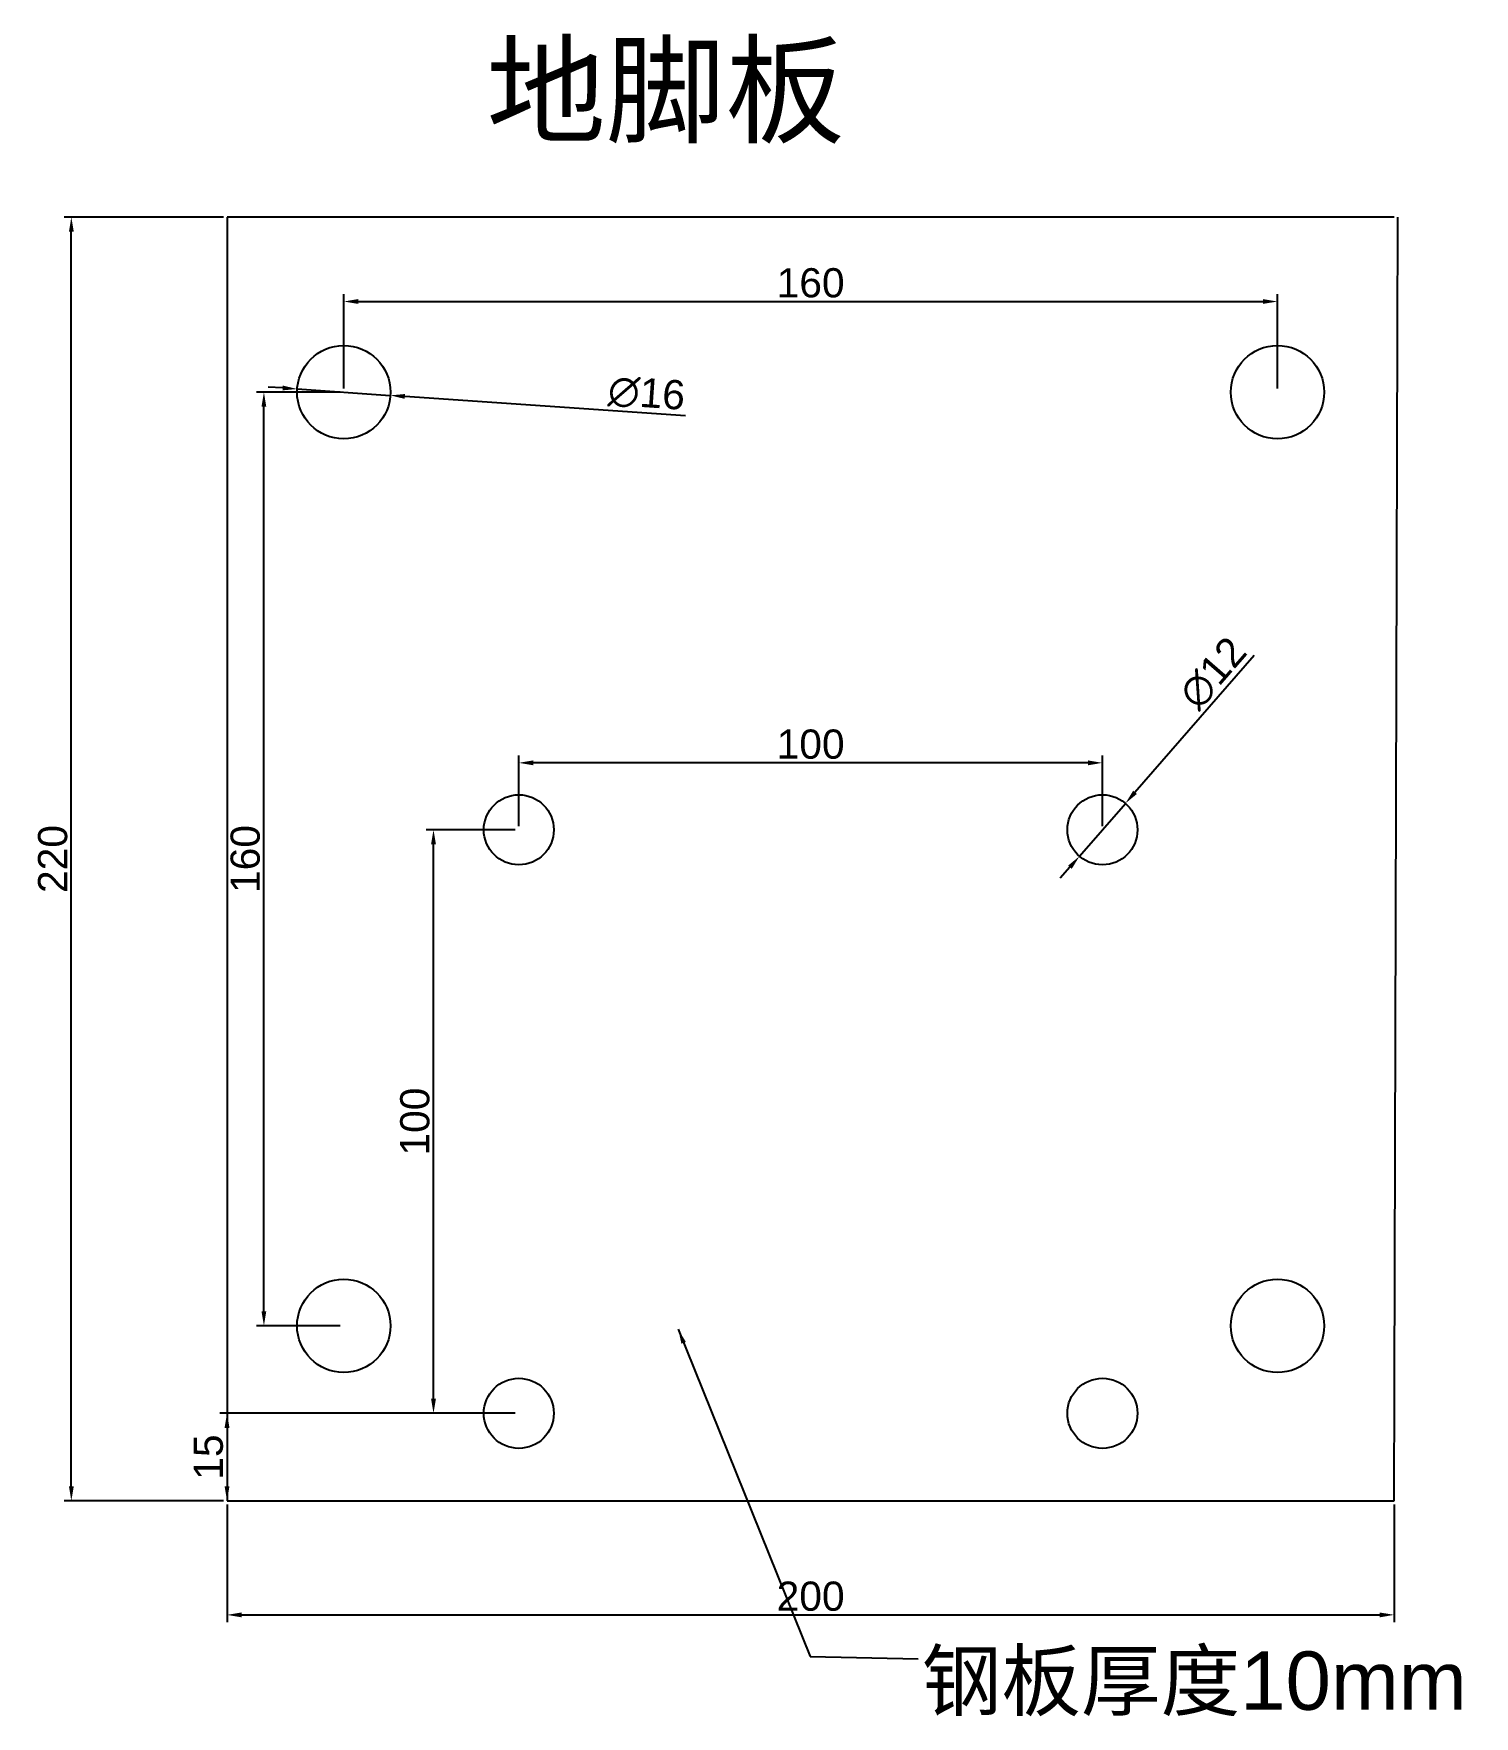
# Model space of a CAD drawing. Header units: millimetres. Extents: x -33 to 214, y -37 to 251.
import ezdxf

# ---------------------------------------------------------------- set-up
doc = ezdxf.new("R2010")
doc.units = ezdxf.units.MM
doc.styles.get("Standard").update_dxf_attribs({"font": 'arial.ttf'})
doc.dimstyles.new('ISO-25', dxfattribs={"dimtxt": 2.5, "dimasz": 2.5, "dimexe": 1.25, "dimexo": 0.625, "dimtad": 1, "dimtxsty": 'Standard', "dimcen": 2.5, "dimadec": 0, "dimazin": 0, "dimtfac": 1, "dimtmove": 0, "dimatfit": 3, "dimfxl": 1, "dimarcsym": 0})

# ---------------------------------------------------------------- blocks, each defined once
blk = doc.blocks.new('*D1')
at = {"color": 0, "lineweight": -2, "transparency": 16777216}
for p, q in [((-0.63, 220), (-27.93, 220)), ((-26.68, 2.5), (-26.68, 217.5)), ((-0.63, 0), (-27.93, 0))]:
    blk.add_line(p, q, dxfattribs=at)
at = {"color": 0, "transparency": 16777216}
for points in [[(-27.09, 217.5), (-26.26, 217.5), (-26.68, 220)], [(-27.09, 2.5), (-26.26, 2.5), (-26.68, 0)]]:
    blk.add_solid(points, dxfattribs=at)
at = {"layer": 'Defpoints', "color": 0, "transparency": 16777216}
for p in [(-26.68, 220), (0, 220), (0, 0)]:
    blk.add_point(p, dxfattribs=at)
at = {"color": 0, "transparency": 16777216, "insert": (-29.85, 110), "char_height": 5, "attachment_point": 5, "rotation": 90}
blk.add_mtext('220', dxfattribs=at)
blk = doc.blocks.new('*D2')
at = {"color": 0, "lineweight": -2, "transparency": 16777216}
for p, q in [((0, -0.62), (0, -20.79)), ((200, -0.62), (200, -20.79)), ((2.5, -19.54), (197.5, -19.54))]:
    blk.add_line(p, q, dxfattribs=at)
at = {"color": 0, "transparency": 16777216}
for points in [[(2.5, -19.13), (2.5, -19.96), (0, -19.54)], [(197.5, -19.13), (197.5, -19.96), (200, -19.54)]]:
    blk.add_solid(points, dxfattribs=at)
at = {"layer": 'Defpoints', "color": 0, "transparency": 16777216}
for p in [(0, 0), (200, 0), (200, -19.54)]:
    blk.add_point(p, dxfattribs=at)
at = {"color": 0, "transparency": 16777216, "insert": (100, -16.37), "char_height": 5, "attachment_point": 5}
blk.add_mtext('200', dxfattribs=at)
blk = doc.blocks.new('*D9')
at = {"color": 0, "lineweight": -2, "transparency": 16777216}
for p, q in [((20, 190.62), (20, 206.79)), ((22.5, 205.54), (177.5, 205.54)), ((180, 190.62), (180, 206.79))]:
    blk.add_line(p, q, dxfattribs=at)
at = {"color": 0, "transparency": 16777216}
for points in [[(22.5, 205.96), (22.5, 205.13), (20, 205.54)], [(177.5, 205.96), (177.5, 205.13), (180, 205.54)]]:
    blk.add_solid(points, dxfattribs=at)
at = {"layer": 'Defpoints', "color": 0, "transparency": 16777216}
for p in [(180, 205.54), (20, 190), (180, 190)]:
    blk.add_point(p, dxfattribs=at)
at = {"color": 0, "transparency": 16777216, "insert": (100, 208.72), "char_height": 5, "attachment_point": 5}
blk.add_mtext('160', dxfattribs=at)
blk = doc.blocks.new('*D10')
at = {"color": 0, "lineweight": -2, "transparency": 16777216}
for p, q in [((19.38, 190), (5.07, 190)), ((6.32, 32.5), (6.32, 187.5)), ((19.38, 30), (5.07, 30))]:
    blk.add_line(p, q, dxfattribs=at)
at = {"color": 0, "transparency": 16777216}
for points in [[(5.9, 187.5), (6.73, 187.5), (6.32, 190)], [(5.9, 32.5), (6.73, 32.5), (6.32, 30)]]:
    blk.add_solid(points, dxfattribs=at)
at = {"layer": 'Defpoints', "color": 0, "transparency": 16777216}
for p in [(6.32, 190), (20, 190), (20, 30)]:
    blk.add_point(p, dxfattribs=at)
at = {"color": 0, "transparency": 16777216, "insert": (3.14, 110), "char_height": 5, "attachment_point": 5, "rotation": 90}
blk.add_mtext('160', dxfattribs=at)
blk = doc.blocks.new('*D11')
at = {"color": 0, "lineweight": -2, "transparency": 16777216}
for p, q in [((49.38, 115), (34.13, 115)), ((35.38, 17.5), (35.38, 112.5)), ((49.38, 15), (34.13, 15))]:
    blk.add_line(p, q, dxfattribs=at)
at = {"color": 0, "transparency": 16777216}
for points in [[(34.96, 112.5), (35.8, 112.5), (35.38, 115)], [(34.96, 17.5), (35.8, 17.5), (35.38, 15)]]:
    blk.add_solid(points, dxfattribs=at)
at = {"layer": 'Defpoints', "color": 0, "transparency": 16777216}
for p in [(35.38, 115), (50, 115), (50, 15)]:
    blk.add_point(p, dxfattribs=at)
at = {"color": 0, "transparency": 16777216, "insert": (32.2, 65), "char_height": 5, "attachment_point": 5, "rotation": 90}
blk.add_mtext('100', dxfattribs=at)
blk = doc.blocks.new('*D12')
at = {"color": 0, "lineweight": -2, "transparency": 16777216}
for p, q in [((50, 115.62), (50, 127.73)), ((150, 115.62), (150, 127.73)), ((147.5, 126.48), (52.5, 126.48))]:
    blk.add_line(p, q, dxfattribs=at)
at = {"color": 0, "transparency": 16777216}
for points in [[(52.5, 126.9), (52.5, 126.06), (50, 126.48)], [(147.5, 126.9), (147.5, 126.06), (150, 126.48)]]:
    blk.add_solid(points, dxfattribs=at)
at = {"layer": 'Defpoints', "color": 0, "transparency": 16777216}
for p in [(50, 126.48), (50, 115), (150, 115)]:
    blk.add_point(p, dxfattribs=at)
at = {"color": 0, "transparency": 16777216, "insert": (100, 129.66), "char_height": 5, "attachment_point": 5}
blk.add_mtext('100', dxfattribs=at)
blk = doc.blocks.new('*D13')
at = {"color": 0, "lineweight": -2, "transparency": 16777216}
for p, q in [((49.38, 15), (-1.25, 15)), ((0, 12.5), (0, 2.5)), ((-0.62, 0), (-1.25, 0))]:
    blk.add_line(p, q, dxfattribs=at)
at = {"color": 0, "transparency": 16777216}
for points in [[(-0.42, 12.5), (0.42, 12.5), (0, 15)], [(-0.42, 2.5), (0.42, 2.5), (0, 0)]]:
    blk.add_solid(points, dxfattribs=at)
at = {"layer": 'Defpoints', "color": 0, "transparency": 16777216}
for p in [(50, 15), (0, 0), (0, 0)]:
    blk.add_point(p, dxfattribs=at)
at = {"color": 0, "transparency": 16777216, "insert": (-3.18, 7.5), "char_height": 5, "attachment_point": 5, "rotation": 90}
blk.add_mtext('15', dxfattribs=at)
blk = doc.blocks.new('*D14')
at = {"color": 0, "lineweight": -2, "transparency": 16777216}
for p, q in [((9.52, 190.72), (7.03, 190.89)), ((12.02, 190.55), (27.98, 189.45)), ((78.57, 185.96), (30.48, 189.28))]:
    blk.add_line(p, q, dxfattribs=at)
at = {"color": 0, "transparency": 16777216}
for points in [[(9.55, 191.14), (9.5, 190.31), (12.02, 190.55)], [(30.5, 189.69), (30.45, 188.86), (27.98, 189.45)]]:
    blk.add_solid(points, dxfattribs=at)
at = {"layer": 'Defpoints', "color": 0, "transparency": 16777216}
for p in [(12.02, 190.55), (27.98, 189.45)]:
    blk.add_point(p, dxfattribs=at)
at = {"color": 0, "transparency": 16777216, "insert": (71.89, 189.75), "char_height": 5, "attachment_point": 5, "rotation": 356.0537}
blk.add_mtext('∅16', dxfattribs=at)
blk = doc.blocks.new('*D15')
at = {"color": 0, "lineweight": -2, "transparency": 16777216}
for p, q in [((175.99, 144.89), (155.58, 121.41)), ((146.06, 110.47), (153.94, 119.53)), ((144.42, 108.59), (142.78, 106.7))]:
    blk.add_line(p, q, dxfattribs=at)
at = {"color": 0, "transparency": 16777216}
for points in [[(155.26, 121.69), (155.89, 121.14), (153.94, 119.53)], [(144.11, 108.86), (144.74, 108.31), (146.06, 110.47)]]:
    blk.add_solid(points, dxfattribs=at)
at = {"layer": 'Defpoints', "color": 0, "transparency": 16777216}
for p in [(153.94, 119.53), (146.06, 110.47)]:
    blk.add_point(p, dxfattribs=at)
at = {"color": 0, "transparency": 16777216, "insert": (168.96, 141.86), "char_height": 5, "attachment_point": 5, "rotation": 48.9932}
blk.add_mtext('∅12', dxfattribs=at)

msp = doc.modelspace()

# ---------------------------------------------------------------- linework, layer by layer
at = {"color": 0}
for p, q in [((200, 220), (0, 220)), ((0, 220), (0, 0)), ((200, 0), (200.625, 220)), ((0, 0), (200, 0))]:
    msp.add_line(p, q, dxfattribs=at)
for centre, radius in [((20, 190), 8), ((180, 190), 8), ((50, 115), 6), ((150, 115), 6), ((20, 30), 8), ((180, 30), 8), ((50, 15), 6), ((150, 15), 6)]:
    msp.add_circle(centre, radius, dxfattribs=at)

# ---------------------------------------------------------------- texts
at = {"color": 2, "insert": (44.455, 249.26), "char_height": 15, "width": 173.74526, "attachment_point": 1}
msp.add_mtext('{\\fSimSun|b0|i0|c134|p2;地脚板}', dxfattribs=at)
at = {"color": 3, "insert": (119.056, -25.812), "char_height": 10, "width": 176.94087, "attachment_point": 1}
msp.add_mtext('{\\fSimSun|b0|i0|c134|p2;钢板厚度}10mm', dxfattribs=at)

# ---------------------------------------------------------------- dimensions: what is measured, and where the dimension line sits
at = {"color": 3}
for base, p1, p2, picture, middle in [((-26.675, 220), (0, 0), (0, 220), '*D1', (-29.853, 110)), ((6.318, 190), (20, 30), (20, 190), '*D10', (3.14, 110)), ((35.381, 115), (50, 15), (50, 115), '*D11', (32.203, 65)), ((0, 0), (50, 15), (0, 0), '*D13', (-3.178, 7.5))]:
    dim = msp.add_linear_dim(base=base, p1=p1, p2=p2, angle=90, dimstyle='ISO-25', override={"dimtxt": 5}, dxfattribs=at)
    dim.commit()
    dim.dimension.update_dxf_attribs({"geometry": picture, "text_midpoint": middle})
for base, p1, p2, picture, middle in [((180, 205.543), (20, 190), (180, 190), '*D9', (100, 208.72)), ((200, -19.544), (0, 0), (200, 0), '*D2', (100, -16.366))]:
    dim = msp.add_linear_dim(base=base, p1=p1, p2=p2, dimstyle='ISO-25', override={"dimtxt": 5}, dxfattribs=at)
    dim.commit()
    dim.dimension.update_dxf_attribs({"geometry": picture, "text_midpoint": middle})
for p1, p2, picture, middle in [((12.019, 190.551), (27.981, 189.449), '*D14', (71.665, 186.436)), ((146.063, 110.472), (153.937, 119.528), '*D15', (171.461, 139.683))]:
    dim = msp.add_diameter_dim_2p(p1=p1, p2=p2, dimstyle='ISO-25', override={"dimtxt": 5}, dxfattribs=at)
    dim.commit()
    dim.dimension.update_dxf_attribs({"geometry": picture, "text_midpoint": middle, "dimtype": 163})
dim = msp.add_linear_dim(base=(50, 126.48), p1=(150, 115), p2=(50, 115), dimstyle='ISO-25', override={"dimtxt": 5}, dxfattribs=at)
dim.commit()
dim.dimension.update_dxf_attribs({"geometry": '*D12', "text_midpoint": (100, 126.48), "dimtype": 160})

# ---------------------------------------------------------------- leaders
at = {"color": 3, "annotation_type": 0, "has_hookline": 1, "hookline_direction": 0, "text_width": 94.672}
msp.add_leader([(77.307, 29.402), (99.895, -26.649), (118.431, -27.062)], dimstyle='ISO-25', override={"dimgap": 0.625, "dimtad": 0}, dxfattribs=at)

doc.saveas('drawing.dxf')
